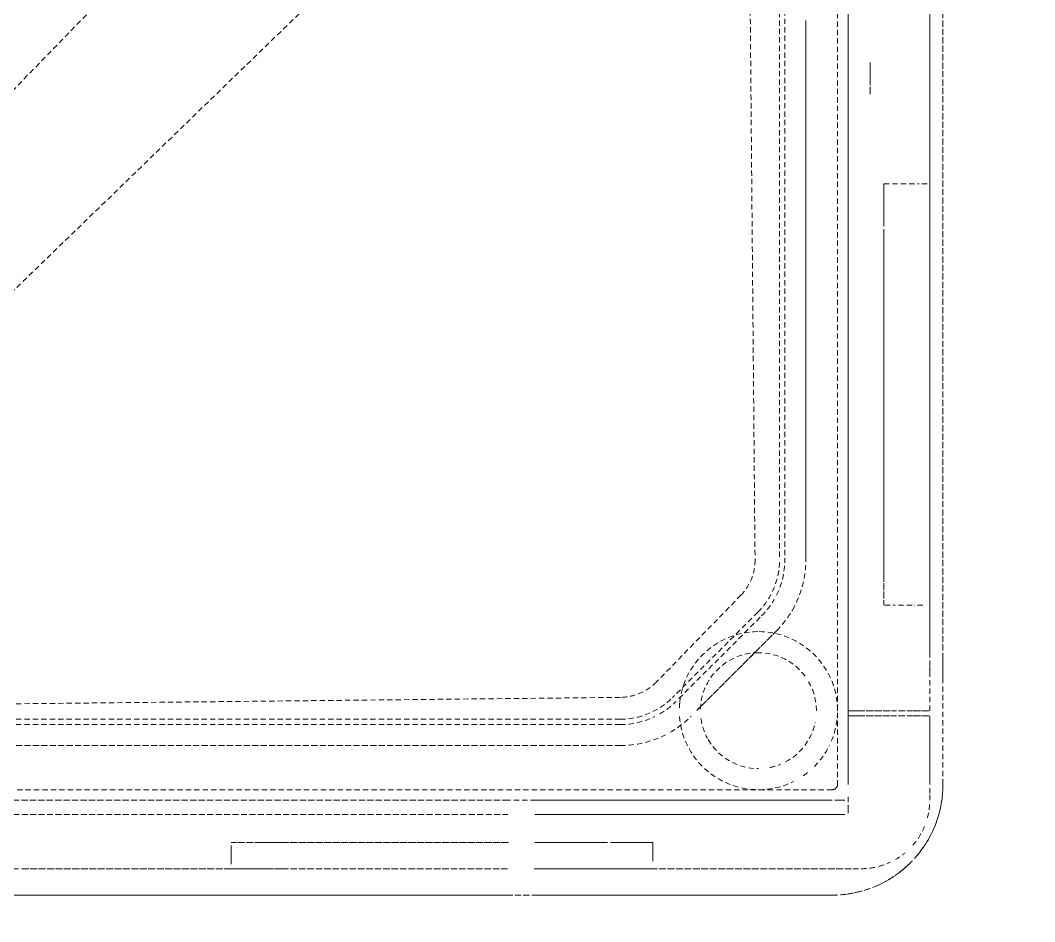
# Model space of a CAD drawing. Header units: millimetres. Extents: x -10915 to 62537, y -37640 to 44223.
# Drawn here: x 7869.6 to 8062, y 8812.2 to 8983.3 of the extents above; entities that cross this region are included whole.
import ezdxf

# ---------------------------------------------------------------- set-up
doc = ezdxf.new("R2010")
doc.units = ezdxf.units.MM
doc.linetypes.add('200_ШТРИХ_ш1п0_6_', pattern=[1.6, 1, -0.6])
doc.layers.add('Перекрытие штриховка', color=7, linetype='Continuous', lineweight=18)
doc.layers.add('Сантехника', color=7, linetype='Continuous', lineweight=18)

# ---------------------------------------------------------------- blocks, each defined once
blk = doc.blocks.new('Reece_Tap_Wolfen_Drinking-Fountain - 10 L_Stainless Steel-V42-План полов 4-го этажа')
at = {"layer": 'Сантехника', "linetype": '200_ШТРИХ_ш1п0_6_'}
for p, q in [((134, 155), (-134, 155)), ((137.88, 137), (139.48, 137)), ((137, 134.51), (137, 136.37)), ((139.73, 136.37), (139.73, 135.2)), ((155, -134), (155, 134)), ((-113.38, 124), (91.41, 124)), ((-94.5, 117.74), (91.41, 119.36)), ((101.31, 119.9), (117.52, 103.69)), ((61.95, -43.63), (-94.5, 117.74)), ((98.09, 116.68), (114.53, 100.69)), ((-115.44, 92.77), (43.88, -61.7)), ((117.48, 93.79), (119.74, -119.74)), ((121.63, 93.79), (121.63, -121.63))]:
    blk.add_line(p, q, dxfattribs=at)
at = {"layer": 'Сантехника', "color": 251, "linetype": '200_ШТРИХ_ш1п0_6_', "true_color": 0x666666}
for p, q in [((-110, 155), (110, 155)), ((110, 155), (-110, 155)), ((114, 155), (110, 155)), ((111.24, 155), (110, 155)), ((134, 155), (110, 155)), ((112.35, 155), (111.24, 155)), ((114, 155), (112.35, 155)), ((112.61, 152.5), (120, 152.5)), ((120, 152.32), (120, 149.31)), ((134, 152.5), (121, 152.5)), ((121, 152.32), (121, 149.3)), ((136.99, 152.5), (134.7, 152.5)), ((120, 149.14), (120, 145.22)), ((121, 149.14), (121, 145.2)), ((120, 145), (120, 140.43)), ((121, 145), (121, 140.41)), ((120, 140.18), (120, 137)), ((121, 140.18), (121, 137)), ((149.99, 77.47), (149.99, 138.97)), ((120, 137), (-120, 137)), ((121, 137), (120, 137)), ((121, 137), (134, 137)), ((136.38, 137), (137.88, 137)), ((139.48, 137), (137.88, 137)), ((137, 136.37), (137, 134.51)), ((139.73, 135.2), (139.73, 136.37)), ((139.73, 135.2), (139.73, 77.6)), ((137, 77.6), (137, 134)), ((155, 110), (155, 134)), ((91.41, 129), (-10.98, 129)), ((-10.98, 129), (91.41, 129)), ((-104.11, 125), (91.41, 125)), ((-104.11, 125), (91.41, 125)), ((119.96, 108.32), (104.85, 123.44)), ((104.85, 123.44), (119.96, 108.32)), ((102.28, 120.35), (118.01, 104.61)), ((102.28, 120.35), (118.01, 104.61)), ((155, 114), (155, 110)), ((155, 114), (155, 113.24)), ((155, 113.24), (155, 112.35)), ((155, 112.35), (155, 111.24)), ((155, 111.24), (155, 110)), ((155, 110), (155, -110)), ((155, -110), (155, 110)), ((122.63, 93.79), (122.63, -122.55)), ((122.63, 93.79), (122.63, -122.55)), ((126.63, -126.25), (126.63, 93.79)), ((126.63, 93.79), (126.63, -126.25)), ((137, 72), (137, 78)), ((137, 72), (137, 78)), ((137, -72.4), (137, 72.4)), ((139.73, 72.47), (139.73, -72.4)), ((149.99, -72.53), (149.99, 72.4))]:
    blk.add_line(p, q, dxfattribs=at)
at = {"layer": 'Сантехника', "color": 253, "linetype": '200_ШТРИХ_ш1п0_6_', "true_color": 0xa3a3a3}
for p, q in [((110, 155), (-110, 155)), ((-110, 152.5), (109.92, 152.5)), ((110.46, 152.5), (112.61, 152.5)), ((120, 152.5), (112.61, 152.5)), ((112.61, 152.5), (120, 152.5)), ((120, 152.32), (120, 149.31)), ((120, 149.31), (120, 152.32)), ((121, 152.5), (134, 152.5)), ((121, 149.3), (121, 152.32)), ((134.7, 152.5), (136.99, 152.5)), ((120, 149.14), (120, 145.22)), ((120, 145.22), (120, 149.14)), ((121, 145.2), (121, 149.14)), ((120, 145), (120, 140.43)), ((120, 140.43), (120, 145)), ((121, 140.41), (121, 145)), ((120, 140.18), (120, 137)), ((120, 137), (120, 140.18)), ((121, 137), (121, 140.18)), ((149.99, 138.97), (149.99, 100)), ((-120, 137), (120, 137)), ((120, 137), (-120, 137)), ((120, 137), (121, 137)), ((134, 137), (121, 137)), ((-134, 135), (134, 135)), ((-134, 135), (134, 135)), ((139.73, 77.6), (139.73, 135.2)), ((135, 134), (135, -134)), ((135, 134), (135, -134)), ((137, 134), (137, 77.6)), ((155, 77.6), (155, 110)), ((145, 100), (148.53, 100)), ((149.99, 100), (149.99, 90.37)), ((149.99, 100), (149.99, 77.47)), ((149.99, 77.47), (149.99, 90.37)), ((155, 78), (155, 72)), ((155, 78), (155, 72)), ((137, 72.4), (137, -72.4)), ((139.73, -72.4), (139.73, 72.47)), ((149.99, 72.4), (149.99, 20)), ((149.99, 29.63), (149.99, 72.4)), ((155, -72.4), (155, 72.4)), ((149.99, 29.63), (149.99, 20)), ((149.14, 20), (145.56, 20)), ((149.99, 20), (149.99, -20))]:
    blk.add_line(p, q, dxfattribs=at)
at = {"layer": 'Сантехника', "color": 9, "linetype": '200_ШТРИХ_ш1п0_6_', "true_color": 0xc7c7c7}
for p, q in [((109.92, 152.5), (-23.51, 152.5)), ((-23.51, 152.5), (109.92, 152.5)), ((112.61, 152.5), (110.46, 152.5)), ((110.46, 152.5), (112.61, 152.5)), ((120, 152.5), (112.61, 152.5)), ((112.61, 152.5), (120, 152.5)), ((120, 152.32), (120, 149.31)), ((120, 152.32), (120, 149.31)), ((20, 143.8), (20, 150.49)), ((100, 151.18), (100, 149.55)), ((100, 149.14), (100, 145.53)), ((120, 149.14), (120, 145.22)), ((120, 149.14), (120, 145.22)), ((100, 145), (100, 143.8)), ((120, 145), (120, 140.43)), ((120, 145), (120, 140.43)), ((100, 143.8), (20, 143.8)), ((29.63, 143.8), (20, 143.8)), ((29.63, 143.8), (90.37, 143.8)), ((92.74, 143.8), (90.37, 143.8)), ((95, 143.8), (92.74, 143.8)), ((100, 143.8), (95, 143.8)), ((-2.6, 141.22), (-3, 141.22)), ((-2.9, 141.22), (-3, 141.22)), ((-2.12, 141.22), (-2.9, 141.22)), ((0.78, 141.22), (-2.6, 141.22)), ((0, 141.22), (-2.12, 141.22)), ((2.9, 141.22), (0, 141.22)), ((2.6, 141.22), (0.78, 141.22)), ((3, 141.22), (2.6, 141.22)), ((3, 141.22), (2.9, 141.22)), ((120, 140.18), (120, 137)), ((120, 140.18), (120, 137)), ((-120, 137), (120, 137)), ((120, 137), (-120, 137)), ((134, 137), (121, 137)), ((121, 137), (134, 137)), ((145, 97.02), (145, 100)), ((145, 77.6), (145, 100)), ((145, 100), (148.53, 100)), ((149.99, 100), (149.99, 90.37)), ((149.99, 100), (149.99, 77.47)), ((145, 95), (145, 97.02)), ((145, 92.74), (145, 95)), ((145, 90.37), (145, 92.74)), ((145, 90.37), (145, 77.6)), ((149.99, 77.47), (149.99, 90.37)), ((145, 72.61), (145, 29.63)), ((145, 20), (145, 72.61)), ((149.99, 72.4), (149.99, 20)), ((149.99, 29.63), (149.99, 72.4)), ((145, 21.28), (145, 29.63)), ((149.99, 29.63), (149.99, 20)), ((145, 20), (145, 21.28)), ((149.14, 20), (145.56, 20))]:
    blk.add_line(p, q, dxfattribs=at)
at = {"layer": 'Сантехника', "color": 254, "linetype": '200_ШТРИХ_ш1п0_6_', "true_color": 0xdddddd}
for p, q in [((-2.12, 152.5), (-20, 152.5)), ((-20, 152.5), (-2.12, 152.5)), ((-3, 152.5), (-2.9, 152.5)), ((-3, 152.5), (-2.12, 152.5)), ((-2.9, 152.5), (1.5, 152.5)), ((-2.12, 152.5), (-1.5, 152.5)), ((-1.5, 152.5), (0, 152.5)), ((0, 152.5), (1.5, 152.5)), ((1.5, 152.5), (2.12, 152.5)), ((1.5, 152.5), (2.12, 152.5)), ((20, 152.5), (2.12, 152.5)), ((2.12, 152.5), (20, 152.5)), ((2.12, 152.5), (2.9, 152.5)), ((2.12, 152.5), (2.6, 152.5)), ((2.6, 152.5), (3, 152.5)), ((2.9, 152.5), (3, 152.5)), ((20, 152.5), (25, 152.5)), ((20, 152.5), (100, 152.5)), ((20, 151), (20, 152.32)), ((25, 152.5), (27.26, 152.5)), ((27.5, 152.5), (29.63, 152.5)), ((90.37, 152.5), (29.63, 152.5)), ((90.37, 152.5), (97.02, 152.5)), ((97.02, 152.5), (100, 152.5)), ((109.92, 152.5), (100, 152.5)), ((100, 152.5), (109.92, 152.5)), ((112.61, 152.5), (110.46, 152.5)), ((110.46, 152.5), (112.61, 152.5)), ((120, 152.5), (112.61, 152.5)), ((120, 152.32), (120, 149.31)), ((20, 143.8), (20, 150.49)), ((100, 151.18), (100, 149.55)), ((100, 149.14), (100, 145.53)), ((120, 149.14), (120, 145.22)), ((100, 145), (100, 143.8)), ((120, 145), (120, 140.43)), ((100, 143.8), (20, 143.8)), ((29.63, 143.8), (20, 143.8)), ((29.63, 143.8), (90.37, 143.8)), ((100, 143.8), (90.37, 143.8)), ((120, 140.18), (120, 137)), ((120, 137), (-120, 137)), ((145, 98.72), (145, 100)), ((145, 77.6), (145, 100)), ((145, 100), (148.53, 100)), ((145, 95), (145, 98.72)), ((149.99, 100), (149.99, 90.37)), ((149.99, 100), (149.99, 77.47)), ((145, 90.37), (145, 95)), ((145, 90.37), (145, 77.6)), ((149.99, 77.47), (149.99, 90.37)), ((145, 72.61), (145, 29.63)), ((145, 20), (145, 72.61)), ((149.99, 72.4), (149.99, 20)), ((149.99, 29.63), (149.99, 72.4)), ((145, 27.26), (145, 29.63)), ((149.99, 29.63), (149.99, 27.26)), ((145, 22.98), (145, 27.26)), ((149.99, 27.26), (149.99, 20)), ((145, 20), (145, 22.98)), ((149.14, 20), (145.56, 20))]:
    blk.add_line(p, q, dxfattribs=at)
at = {"layer": 'Сантехника', "color": 254, "linetype": '200_ШТРИХ_ш1п0_6_', "true_color": 0xeaeaea}
for p, q in [((-2.12, 152.5), (-20, 152.5)), ((20, 152.5), (2.12, 152.5)), ((20, 152.5), (27.26, 152.5)), ((20, 152.5), (100, 152.5)), ((20, 151), (20, 152.32)), ((27.5, 152.5), (29.63, 152.5)), ((90.37, 152.5), (29.63, 152.5)), ((90.37, 152.5), (100, 152.5)), ((109.92, 152.5), (100, 152.5)), ((112.61, 152.5), (110.46, 152.5)), ((20, 143.8), (20, 150.49)), ((100, 151.18), (100, 149.55)), ((100, 149.14), (100, 145.53)), ((100, 145), (100, 143.8)), ((100, 143.8), (20, 143.8)), ((21.28, 143.8), (20, 143.8)), ((29.63, 143.8), (21.28, 143.8)), ((29.63, 143.8), (90.37, 143.8)), ((98.72, 143.8), (90.37, 143.8)), ((100, 143.8), (98.72, 143.8)), ((-120, 137), (120, 137)), ((-120, 137), (120, 137)), ((145, 92.74), (145, 100)), ((145, 77.6), (145, 100)), ((145, 100), (148.53, 100)), ((149.99, 100), (149.99, 97.02)), ((149.99, 100), (149.99, 77.47)), ((149.99, 97.02), (149.99, 90.37)), ((145, 90.37), (145, 92.74)), ((145, 90.37), (145, 77.6)), ((149.99, 77.47), (149.99, 90.37)), ((145, 72.61), (145, 29.63)), ((145, 20), (145, 72.61)), ((149.99, 72.4), (149.99, 20)), ((149.99, 29.63), (149.99, 72.4)), ((145, 20), (145, 29.63)), ((149.99, 29.63), (149.99, 20)), ((149.14, 20), (145.56, 20))]:
    blk.add_line(p, q, dxfattribs=at)
at = {"layer": 'Сантехника', "color": 7, "linetype": '200_ШТРИХ_ш1п0_6_', "true_color": 0xfdfdfd}
for p, q in [((100, 152.5), (20, 152.5)), ((20, 152.5), (100, 152.5)), ((100, 152.5), (20, 152.5)), ((20, 152.5), (21.28, 152.5)), ((20, 152.5), (100, 152.5)), ((20, 152.5), (22.98, 152.5)), ((20, 152.5), (100, 152.5)), ((20, 152.5), (27.26, 152.5)), ((20, 152.5), (100, 152.5)), ((20, 152.5), (22.98, 152.5)), ((20, 152.5), (100, 152.5)), ((20, 152.5), (25, 152.5)), ((20, 152.5), (100, 152.5)), ((20, 152.5), (21.28, 152.5)), ((20, 152.5), (100, 152.5)), ((20, 152.5), (21.28, 152.5)), ((20, 152.5), (100, 152.5)), ((20, 152.5), (27.26, 152.5)), ((20, 152.5), (100, 152.5)), ((20, 152.5), (21.28, 152.5)), ((20, 152.5), (100, 152.5)), ((20, 152.5), (27.26, 152.5)), ((20, 152.5), (100, 152.5)), ((20, 152.5), (27.26, 152.5)), ((20, 152.5), (100, 152.5)), ((20, 152.5), (27.26, 152.5)), ((20, 152.5), (100, 152.5)), ((20, 152.5), (27.26, 152.5)), ((20, 152.5), (100, 152.5)), ((20, 152.5), (27.26, 152.5)), ((20, 152.5), (100, 152.5)), ((20, 152.5), (27.26, 152.5)), ((20, 152.5), (100, 152.5)), ((20, 152.5), (22.98, 152.5)), ((20, 152.5), (100, 152.5)), ((20, 152.5), (27.26, 152.5)), ((20, 152.5), (100, 152.5)), ((20, 152.5), (27.26, 152.5)), ((20, 152.5), (100, 152.5)), ((20, 151), (20, 152.32)), ((20, 151), (20, 152.32)), ((20, 151), (20, 152.32)), ((20, 151), (20, 152.32)), ((20, 151), (20, 152.32)), ((20, 151), (20, 152.32)), ((20, 151), (20, 152.32)), ((20, 151), (20, 152.32)), ((20, 151), (20, 152.32)), ((20, 151), (20, 152.32)), ((20, 151), (20, 152.32)), ((20, 151), (20, 152.32)), ((20, 151), (20, 152.32)), ((20, 151), (20, 152.32)), ((20, 151), (20, 152.32)), ((20, 151), (20, 152.32)), ((20, 151), (20, 152.32)), ((20, 151), (20, 152.32)), ((21.28, 152.5), (27.26, 152.5)), ((21.28, 152.5), (25, 152.5)), ((21.28, 152.5), (27.26, 152.5)), ((21.28, 152.5), (27.26, 152.5)), ((22.98, 152.5), (25, 152.5)), ((22.98, 152.5), (27.26, 152.5)), ((22.98, 152.5), (25, 152.5)), ((25, 152.5), (27.26, 152.5)), ((25, 152.5), (27.26, 152.5)), ((25, 152.5), (27.26, 152.5)), ((25, 152.5), (27.26, 152.5)), ((27.5, 152.5), (29.63, 152.5)), ((27.5, 152.5), (29.63, 152.5)), ((27.5, 152.5), (29.63, 152.5)), ((27.5, 152.5), (29.63, 152.5)), ((27.5, 152.5), (29.63, 152.5)), ((27.5, 152.5), (29.63, 152.5)), ((27.5, 152.5), (29.63, 152.5)), ((27.5, 152.5), (29.63, 152.5)), ((27.5, 152.5), (29.63, 152.5)), ((27.5, 152.5), (29.63, 152.5)), ((27.5, 152.5), (29.63, 152.5)), ((27.5, 152.5), (29.63, 152.5)), ((27.5, 152.5), (29.63, 152.5)), ((27.5, 152.5), (29.63, 152.5)), ((27.5, 152.5), (29.63, 152.5)), ((27.5, 152.5), (29.63, 152.5)), ((27.5, 152.5), (29.63, 152.5)), ((27.5, 152.5), (29.63, 152.5)), ((90.37, 152.5), (29.63, 152.5)), ((90.37, 152.5), (29.63, 152.5)), ((90.37, 152.5), (29.63, 152.5)), ((90.37, 152.5), (29.63, 152.5)), ((90.37, 152.5), (29.63, 152.5)), ((90.37, 152.5), (29.63, 152.5)), ((90.37, 152.5), (29.63, 152.5)), ((90.37, 152.5), (29.63, 152.5)), ((90.37, 152.5), (29.63, 152.5)), ((90.37, 152.5), (29.63, 152.5)), ((90.37, 152.5), (29.63, 152.5)), ((90.37, 152.5), (29.63, 152.5)), ((90.37, 152.5), (29.63, 152.5)), ((90.37, 152.5), (29.63, 152.5)), ((90.37, 152.5), (29.63, 152.5)), ((90.37, 152.5), (29.63, 152.5)), ((90.37, 152.5), (29.63, 152.5)), ((90.37, 152.5), (29.63, 152.5)), ((90.37, 152.5), (100, 152.5)), ((90.37, 152.5), (95, 152.5)), ((90.37, 152.5), (100, 152.5)), ((90.37, 152.5), (97.02, 152.5)), ((90.37, 152.5), (92.74, 152.5)), ((90.37, 152.5), (100, 152.5)), ((90.37, 152.5), (95, 152.5)), ((90.37, 152.5), (100, 152.5)), ((90.37, 152.5), (100, 152.5)), ((90.37, 152.5), (100, 152.5)), ((90.37, 152.5), (100, 152.5)), ((90.37, 152.5), (100, 152.5)), ((90.37, 152.5), (92.74, 152.5)), ((90.37, 152.5), (100, 152.5)), ((90.37, 152.5), (100, 152.5)), ((90.37, 152.5), (100, 152.5)), ((90.37, 152.5), (92.74, 152.5)), ((90.37, 152.5), (92.74, 152.5)), ((92.74, 152.5), (95, 152.5)), ((92.74, 152.5), (100, 152.5)), ((92.74, 152.5), (97.02, 152.5)), ((92.74, 152.5), (95, 152.5)), ((95, 152.5), (98.72, 152.5)), ((95, 152.5), (100, 152.5)), ((95, 152.5), (100, 152.5)), ((95, 152.5), (97.02, 152.5)), ((97.02, 152.5), (100, 152.5)), ((97.02, 152.5), (98.72, 152.5)), ((97.02, 152.5), (98.72, 152.5)), ((98.72, 152.5), (100, 152.5)), ((98.72, 152.5), (100, 152.5)), ((98.72, 152.5), (100, 152.5)), ((20, 143.8), (20, 150.49)), ((20, 143.8), (20, 150.49)), ((20, 143.8), (20, 150.49)), ((20, 143.8), (20, 150.49)), ((20, 143.8), (20, 150.49)), ((20, 143.8), (20, 150.49)), ((20, 143.8), (20, 150.49)), ((20, 143.8), (20, 150.49)), ((20, 143.8), (20, 150.49)), ((20, 143.8), (20, 150.49)), ((20, 143.8), (20, 150.49)), ((20, 143.8), (20, 150.49)), ((20, 143.8), (20, 150.49)), ((20, 143.8), (20, 150.49)), ((20, 143.8), (20, 150.49)), ((20, 143.8), (20, 150.49)), ((20, 143.8), (20, 150.49)), ((100, 151.18), (100, 149.55)), ((100, 151.18), (100, 149.55)), ((100, 151.18), (100, 149.55)), ((100, 151.18), (100, 149.55)), ((100, 151.18), (100, 149.55)), ((100, 151.18), (100, 149.55)), ((100, 151.18), (100, 149.55)), ((100, 151.18), (100, 149.55)), ((100, 151.18), (100, 149.55)), ((100, 151.18), (100, 149.55)), ((100, 151.18), (100, 149.55)), ((100, 151.18), (100, 149.55)), ((100, 151.18), (100, 149.55)), ((100, 151.18), (100, 149.55)), ((100, 151.18), (100, 149.55)), ((100, 151.18), (100, 149.55)), ((100, 151.18), (100, 149.55)), ((100, 149.14), (100, 145.53)), ((100, 149.14), (100, 145.53)), ((100, 149.14), (100, 145.53)), ((100, 149.14), (100, 145.53)), ((100, 149.14), (100, 145.53)), ((100, 149.14), (100, 145.53)), ((100, 149.14), (100, 145.53)), ((100, 149.14), (100, 145.53)), ((100, 149.14), (100, 145.53)), ((100, 149.14), (100, 145.53)), ((100, 149.14), (100, 145.53)), ((100, 149.14), (100, 145.53)), ((100, 149.14), (100, 145.53)), ((100, 149.14), (100, 145.53)), ((100, 149.14), (100, 145.53)), ((100, 149.14), (100, 145.53)), ((100, 149.14), (100, 145.53)), ((100, 145), (100, 143.8)), ((100, 145), (100, 143.8)), ((100, 145), (100, 143.8)), ((100, 145), (100, 143.8)), ((100, 145), (100, 143.8)), ((100, 145), (100, 143.8)), ((100, 145), (100, 143.8)), ((100, 145), (100, 143.8)), ((100, 145), (100, 143.8)), ((100, 145), (100, 143.8)), ((100, 145), (100, 143.8)), ((100, 145), (100, 143.8)), ((100, 145), (100, 143.8)), ((100, 145), (100, 143.8)), ((100, 145), (100, 143.8)), ((100, 145), (100, 143.8)), ((100, 145), (100, 143.8)), ((100, 143.8), (20, 143.8)), ((21.28, 143.8), (20, 143.8)), ((100, 143.8), (20, 143.8)), ((29.63, 143.8), (20, 143.8)), ((100, 143.8), (20, 143.8)), ((29.63, 143.8), (20, 143.8)), ((100, 143.8), (20, 143.8)), ((21.28, 143.8), (20, 143.8)), ((100, 143.8), (20, 143.8)), ((22.98, 143.8), (20, 143.8)), ((100, 143.8), (20, 143.8)), ((21.28, 143.8), (20, 143.8)), ((100, 143.8), (20, 143.8)), ((21.28, 143.8), (20, 143.8)), ((100, 143.8), (20, 143.8)), ((29.63, 143.8), (20, 143.8)), ((100, 143.8), (20, 143.8)), ((21.28, 143.8), (20, 143.8)), ((100, 143.8), (20, 143.8)), ((29.63, 143.8), (20, 143.8)), ((100, 143.8), (20, 143.8)), ((27.26, 143.8), (20, 143.8)), ((100, 143.8), (20, 143.8)), ((29.63, 143.8), (20, 143.8)), ((100, 143.8), (20, 143.8)), ((21.28, 143.8), (20, 143.8)), ((100, 143.8), (20, 143.8)), ((29.63, 143.8), (20, 143.8)), ((100, 143.8), (20, 143.8)), ((25, 143.8), (20, 143.8)), ((100, 143.8), (20, 143.8)), ((29.63, 143.8), (20, 143.8)), ((100, 143.8), (20, 143.8)), ((21.28, 143.8), (20, 143.8)), ((22.98, 143.8), (21.28, 143.8)), ((25, 143.8), (21.28, 143.8)), ((27.26, 143.8), (21.28, 143.8)), ((25, 143.8), (21.28, 143.8)), ((27.26, 143.8), (21.28, 143.8)), ((22.98, 143.8), (21.28, 143.8)), ((22.98, 143.8), (21.28, 143.8)), ((25, 143.8), (22.98, 143.8)), ((27.26, 143.8), (22.98, 143.8)), ((25, 143.8), (22.98, 143.8)), ((27.26, 143.8), (22.98, 143.8)), ((27.26, 143.8), (25, 143.8)), ((27.26, 143.8), (25, 143.8)), ((29.63, 143.8), (25, 143.8)), ((27.26, 143.8), (25, 143.8)), ((29.63, 143.8), (25, 143.8)), ((29.63, 143.8), (27.26, 143.8)), ((29.63, 143.8), (27.26, 143.8)), ((29.63, 143.8), (27.26, 143.8)), ((29.63, 143.8), (27.26, 143.8)), ((29.63, 143.8), (27.26, 143.8)), ((29.63, 143.8), (27.26, 143.8)), ((29.63, 143.8), (27.26, 143.8)), ((29.63, 143.8), (27.26, 143.8)), ((29.63, 143.8), (90.37, 143.8)), ((29.63, 143.8), (90.37, 143.8)), ((29.63, 143.8), (90.37, 143.8)), ((29.63, 143.8), (90.37, 143.8)), ((29.63, 143.8), (90.37, 143.8)), ((29.63, 143.8), (90.37, 143.8)), ((29.63, 143.8), (90.37, 143.8)), ((29.63, 143.8), (90.37, 143.8)), ((29.63, 143.8), (90.37, 143.8)), ((29.63, 143.8), (90.37, 143.8)), ((29.63, 143.8), (90.37, 143.8)), ((29.63, 143.8), (90.37, 143.8)), ((29.63, 143.8), (90.37, 143.8)), ((29.63, 143.8), (90.37, 143.8)), ((29.63, 143.8), (90.37, 143.8)), ((29.63, 143.8), (90.37, 143.8)), ((29.63, 143.8), (90.37, 143.8)), ((98.72, 143.8), (90.37, 143.8)), ((100, 143.8), (90.37, 143.8)), ((97.02, 143.8), (90.37, 143.8)), ((92.74, 143.8), (90.37, 143.8)), ((100, 143.8), (90.37, 143.8)), ((100, 143.8), (90.37, 143.8)), ((97.02, 143.8), (90.37, 143.8)), ((100, 143.8), (90.37, 143.8)), ((100, 143.8), (90.37, 143.8)), ((100, 143.8), (90.37, 143.8)), ((100, 143.8), (90.37, 143.8)), ((100, 143.8), (90.37, 143.8)), ((92.74, 143.8), (90.37, 143.8)), ((100, 143.8), (90.37, 143.8)), ((97.02, 143.8), (90.37, 143.8)), ((95, 143.8), (90.37, 143.8)), ((92.74, 143.8), (90.37, 143.8)), ((97.02, 143.8), (92.74, 143.8)), ((97.02, 143.8), (92.74, 143.8)), ((95, 143.8), (92.74, 143.8)), ((97.02, 143.8), (95, 143.8)), ((97.02, 143.8), (95, 143.8)), ((100, 143.8), (97.02, 143.8)), ((100, 143.8), (97.02, 143.8)), ((100, 143.8), (97.02, 143.8)), ((98.72, 143.8), (97.02, 143.8)), ((98.72, 143.8), (97.02, 143.8)), ((100, 143.8), (97.02, 143.8)), ((100, 143.8), (97.02, 143.8)), ((100, 143.8), (98.72, 143.8)), ((100, 143.8), (98.72, 143.8)), ((100, 143.8), (98.72, 143.8)), ((145, 90.37), (145, 100)), ((145, 77.6), (145, 100)), ((145, 90.37), (145, 100)), ((145, 77.6), (145, 100)), ((145, 97.02), (145, 100)), ((145, 77.6), (145, 100)), ((145, 90.37), (145, 100)), ((145, 77.6), (145, 100)), ((145, 97.02), (145, 100)), ((145, 77.6), (145, 100)), ((145, 90.37), (145, 100)), ((145, 77.6), (145, 100)), ((145, 90.37), (145, 100)), ((145, 77.6), (145, 100)), ((145, 95), (145, 100)), ((145, 77.6), (145, 100)), ((145, 97.02), (145, 100)), ((145, 77.6), (145, 100)), ((148.53, 100), (145, 100)), ((145, 100), (148.53, 100)), ((145, 100), (148.53, 100)), ((145, 100), (148.53, 100)), ((145, 100), (148.53, 100)), ((145, 100), (148.53, 100)), ((145, 100), (148.53, 100)), ((145, 100), (148.53, 100)), ((149.99, 100), (149.99, 77.47)), ((149.99, 100), (149.99, 77.47)), ((149.99, 100), (149.99, 90.37)), ((149.99, 100), (149.99, 90.37)), ((149.99, 100), (149.99, 77.47)), ((149.99, 100), (149.99, 92.74)), ((149.99, 100), (149.99, 77.47)), ((149.99, 100), (149.99, 98.72)), ((149.99, 100), (149.99, 77.47)), ((149.99, 100), (149.99, 90.37)), ((149.99, 100), (149.99, 77.47)), ((149.99, 100), (149.99, 90.37)), ((149.99, 100), (149.99, 77.47)), ((149.99, 100), (149.99, 90.37)), ((149.99, 100), (149.99, 77.47)), ((149.99, 100), (149.99, 97.02)), ((149.99, 100), (149.99, 77.47)), ((149.99, 98.72), (149.99, 95)), ((145, 90.37), (145, 97.02)), ((145, 95), (145, 97.02)), ((145, 90.37), (145, 97.02)), ((149.99, 97.02), (149.99, 95)), ((145, 92.74), (145, 95)), ((145, 92.74), (145, 95)), ((149.99, 95), (149.99, 90.37)), ((149.99, 95), (149.99, 92.74)), ((145, 90.37), (145, 92.74)), ((145, 90.37), (145, 92.74)), ((149.99, 92.74), (149.99, 90.37)), ((149.99, 92.74), (149.99, 90.37)), ((145, 90.37), (145, 77.6)), ((145, 90.37), (145, 77.6)), ((145, 90.37), (145, 77.6)), ((145, 90.37), (145, 77.6)), ((145, 90.37), (145, 77.6)), ((145, 90.37), (145, 77.6)), ((145, 90.37), (145, 77.6)), ((145, 90.37), (145, 77.6)), ((145, 90.37), (145, 77.6)), ((149.99, 77.47), (149.99, 90.37)), ((149.99, 77.47), (149.99, 90.37)), ((149.99, 77.47), (149.99, 90.37)), ((149.99, 77.47), (149.99, 90.37)), ((149.99, 77.47), (149.99, 90.37)), ((149.99, 77.47), (149.99, 90.37)), ((149.99, 77.47), (149.99, 90.37)), ((149.99, 77.47), (149.99, 90.37)), ((145, 72.61), (145, 29.63)), ((145, 20), (145, 72.61)), ((145, 72.61), (145, 29.63)), ((145, 20), (145, 72.61)), ((145, 72.61), (145, 29.63)), ((145, 20), (145, 72.61)), ((145, 72.61), (145, 29.63)), ((145, 20), (145, 72.61)), ((145, 72.61), (145, 29.63)), ((145, 20), (145, 72.61)), ((145, 72.61), (145, 29.63)), ((145, 20), (145, 72.61)), ((145, 72.61), (145, 29.63)), ((145, 20), (145, 72.61)), ((145, 72.61), (145, 29.63)), ((145, 20), (145, 72.61)), ((145, 72.61), (145, 29.63)), ((145, 20), (145, 72.61)), ((149.99, 72.4), (149.99, 20)), ((149.99, 72.4), (149.99, 20)), ((149.99, 29.63), (149.99, 72.4)), ((149.99, 72.4), (149.99, 20)), ((149.99, 29.63), (149.99, 72.4)), ((149.99, 72.4), (149.99, 20)), ((149.99, 29.63), (149.99, 72.4)), ((149.99, 72.4), (149.99, 20)), ((149.99, 29.63), (149.99, 72.4)), ((149.99, 72.4), (149.99, 20)), ((149.99, 29.63), (149.99, 72.4)), ((149.99, 72.4), (149.99, 20)), ((149.99, 29.63), (149.99, 72.4)), ((149.99, 72.4), (149.99, 20)), ((149.99, 29.63), (149.99, 72.4)), ((149.99, 72.4), (149.99, 20)), ((149.99, 29.63), (149.99, 72.4)), ((145, 21.28), (145, 29.63)), ((145, 20), (145, 29.63)), ((145, 20), (145, 29.63)), ((145, 20), (145, 29.63)), ((145, 20), (145, 29.63)), ((145, 20), (145, 29.63)), ((145, 25), (145, 29.63)), ((145, 27.26), (145, 29.63)), ((145, 20), (145, 29.63)), ((149.99, 29.63), (149.99, 20)), ((149.99, 29.63), (149.99, 20)), ((149.99, 29.63), (149.99, 27.26)), ((149.99, 29.63), (149.99, 22.98)), ((149.99, 29.63), (149.99, 20)), ((149.99, 29.63), (149.99, 22.98)), ((149.99, 29.63), (149.99, 20)), ((149.99, 29.63), (149.99, 22.98)), ((145, 22.98), (145, 27.26)), ((149.99, 27.26), (149.99, 25)), ((145, 22.98), (145, 25)), ((149.99, 25), (149.99, 22.98)), ((145, 20), (145, 22.98)), ((145, 20), (145, 22.98)), ((145, 20), (145, 21.28)), ((149.99, 22.98), (149.99, 21.28)), ((149.99, 22.98), (149.99, 20)), ((149.99, 22.98), (149.99, 20)), ((149.99, 22.98), (149.99, 20)), ((149.99, 21.28), (149.99, 20)), ((145.56, 20), (149.14, 20)), ((149.14, 20), (145.56, 20)), ((149.14, 20), (145.56, 20)), ((149.14, 20), (145.56, 20)), ((149.14, 20), (145.56, 20)), ((149.14, 20), (145.56, 20)), ((149.14, 20), (145.56, 20)), ((149.14, 20), (145.56, 20))]:
    blk.add_line(p, q, dxfattribs=at)
at = {"layer": 'Сантехника', "color": 7, "linetype": '200_ШТРИХ_ш1п0_6_', "true_color": 0xfcfcfc}
for p, q in [((20, 152.5), (22.98, 152.5)), ((20, 152.5), (100, 152.5)), ((20, 151), (20, 152.32)), ((22.98, 152.5), (25, 152.5)), ((25, 152.5), (27.26, 152.5)), ((27.5, 152.5), (29.63, 152.5)), ((90.37, 152.5), (29.63, 152.5)), ((90.37, 152.5), (100, 152.5)), ((20, 143.8), (20, 150.49)), ((100, 151.18), (100, 149.55)), ((100, 149.14), (100, 145.53)), ((100, 145), (100, 143.8)), ((100, 143.8), (20, 143.8)), ((21.28, 143.8), (20, 143.8)), ((22.98, 143.8), (21.28, 143.8)), ((25, 143.8), (22.98, 143.8)), ((27.26, 143.8), (25, 143.8)), ((29.63, 143.8), (27.26, 143.8)), ((29.63, 143.8), (90.37, 143.8)), ((100, 143.8), (90.37, 143.8)), ((145, 90.37), (145, 100)), ((145, 77.6), (145, 100)), ((145, 100), (148.53, 100)), ((149.99, 100), (149.99, 95)), ((149.99, 100), (149.99, 77.47)), ((149.99, 95), (149.99, 90.37)), ((145, 90.37), (145, 77.6)), ((149.99, 77.47), (149.99, 90.37)), ((145, 72.61), (145, 29.63)), ((145, 20), (145, 72.61)), ((149.99, 72.4), (149.99, 20)), ((149.99, 29.63), (149.99, 72.4)), ((145, 20), (145, 29.63)), ((149.99, 29.63), (149.99, 20)), ((149.14, 20), (145.56, 20))]:
    blk.add_line(p, q, dxfattribs=at)
at = {"layer": 'Сантехника', "color": 7, "linetype": '200_ШТРИХ_ш1п0_6_', "true_color": 0xfafafa}
for p, q in [((20, 152.5), (25, 152.5)), ((20, 152.5), (100, 152.5)), ((20, 151), (20, 152.32)), ((25, 152.5), (27.26, 152.5)), ((27.5, 152.5), (29.63, 152.5)), ((90.37, 152.5), (29.63, 152.5)), ((90.37, 152.5), (98.72, 152.5)), ((98.72, 152.5), (100, 152.5)), ((20, 143.8), (20, 150.49)), ((100, 151.18), (100, 149.55)), ((100, 149.14), (100, 145.53)), ((100, 145), (100, 143.8)), ((100, 143.8), (20, 143.8)), ((29.63, 143.8), (20, 143.8)), ((29.63, 143.8), (90.37, 143.8)), ((97.02, 143.8), (90.37, 143.8)), ((100, 143.8), (97.02, 143.8)), ((145, 98.72), (145, 100)), ((145, 77.6), (145, 100)), ((145, 100), (148.53, 100)), ((145, 97.02), (145, 98.72)), ((149.99, 100), (149.99, 90.37)), ((149.99, 100), (149.99, 77.47)), ((145, 95), (145, 97.02)), ((145, 92.74), (145, 95)), ((145, 90.37), (145, 92.74)), ((145, 90.37), (145, 77.6)), ((149.99, 77.47), (149.99, 90.37)), ((145, 72.61), (145, 29.63)), ((145, 20), (145, 72.61)), ((149.99, 72.4), (149.99, 20)), ((149.99, 29.63), (149.99, 72.4)), ((145, 25), (145, 29.63)), ((149.99, 29.63), (149.99, 22.98)), ((145, 22.98), (145, 25)), ((145, 20), (145, 22.98)), ((149.99, 22.98), (149.99, 20)), ((149.14, 20), (145.56, 20))]:
    blk.add_line(p, q, dxfattribs=at)
at = {"layer": 'Сантехника', "color": 7, "linetype": '200_ШТРИХ_ш1п0_6_', "true_color": 0xf7f7f7}
for p, q in [((20, 152.5), (27.26, 152.5)), ((20, 152.5), (100, 152.5)), ((20, 151), (20, 152.32)), ((27.5, 152.5), (29.63, 152.5)), ((90.37, 152.5), (29.63, 152.5)), ((90.37, 152.5), (97.02, 152.5)), ((97.02, 152.5), (100, 152.5)), ((20, 143.8), (20, 150.49)), ((100, 151.18), (100, 149.55)), ((100, 149.14), (100, 145.53)), ((100, 145), (100, 143.8)), ((100, 143.8), (20, 143.8)), ((22.98, 143.8), (20, 143.8)), ((25, 143.8), (22.98, 143.8)), ((27.26, 143.8), (25, 143.8)), ((29.63, 143.8), (27.26, 143.8)), ((29.63, 143.8), (90.37, 143.8)), ((92.74, 143.8), (90.37, 143.8)), ((95, 143.8), (92.74, 143.8)), ((98.72, 143.8), (95, 143.8)), ((100, 143.8), (98.72, 143.8)), ((145, 98.72), (145, 100)), ((145, 77.6), (145, 100)), ((145, 100), (148.53, 100)), ((145, 92.74), (145, 98.72)), ((149.99, 100), (149.99, 97.02)), ((149.99, 100), (149.99, 77.47)), ((149.99, 97.02), (149.99, 95)), ((149.99, 95), (149.99, 92.74)), ((145, 90.37), (145, 92.74)), ((149.99, 92.74), (149.99, 90.37)), ((145, 90.37), (145, 77.6)), ((149.99, 77.47), (149.99, 90.37)), ((145, 72.61), (145, 29.63)), ((145, 20), (145, 72.61)), ((149.99, 72.4), (149.99, 20)), ((149.99, 29.63), (149.99, 72.4)), ((145, 27.26), (145, 29.63)), ((149.99, 29.63), (149.99, 27.26)), ((145, 22.98), (145, 27.26)), ((149.99, 27.26), (149.99, 25)), ((149.99, 25), (149.99, 22.98)), ((145, 21.28), (145, 22.98)), ((145, 20), (145, 21.28)), ((149.99, 22.98), (149.99, 21.28)), ((149.99, 21.28), (149.99, 20)), ((149.14, 20), (145.56, 20))]:
    blk.add_line(p, q, dxfattribs=at)
at = {"layer": 'Сантехника', "color": 7, "linetype": '200_ШТРИХ_ш1п0_6_', "true_color": 0xf2f2f2}
for p, q in [((20, 152.5), (27.26, 152.5)), ((20, 152.5), (100, 152.5)), ((20, 151), (20, 152.32)), ((27.5, 152.5), (29.63, 152.5)), ((90.37, 152.5), (29.63, 152.5)), ((90.37, 152.5), (100, 152.5)), ((20, 143.8), (20, 150.49)), ((100, 151.18), (100, 149.55)), ((100, 149.14), (100, 145.53)), ((100, 145), (100, 143.8)), ((100, 143.8), (20, 143.8)), ((25, 143.8), (20, 143.8)), ((27.26, 143.8), (25, 143.8)), ((29.63, 143.8), (27.26, 143.8)), ((29.63, 143.8), (90.37, 143.8)), ((97.02, 143.8), (90.37, 143.8)), ((98.72, 143.8), (97.02, 143.8)), ((100, 143.8), (98.72, 143.8)), ((145, 95), (145, 100)), ((145, 77.6), (145, 100)), ((145, 100), (148.53, 100)), ((149.99, 100), (149.99, 95)), ((149.99, 100), (149.99, 77.47)), ((145, 92.74), (145, 95)), ((149.99, 95), (149.99, 90.37)), ((145, 90.37), (145, 92.74)), ((145, 90.37), (145, 77.6)), ((149.99, 77.47), (149.99, 90.37)), ((145, 72.61), (145, 29.63)), ((145, 20), (145, 72.61)), ((149.99, 72.4), (149.99, 20)), ((149.99, 29.63), (149.99, 72.4)), ((145, 27.26), (145, 29.63)), ((149.99, 29.63), (149.99, 25)), ((145, 25), (145, 27.26)), ((145, 20), (145, 25)), ((149.99, 25), (149.99, 21.28)), ((149.99, 21.28), (149.99, 20)), ((149.14, 20), (145.56, 20))]:
    blk.add_line(p, q, dxfattribs=at)
at = {"layer": 'Сантехника', "linetype": '200_ШТРИХ_ш1п0_6_', "flags": 128}
blk.add_lwpolyline([(155, 134), (154.98, 134.84), (154.93, 135.68), (154.85, 136.51), (154.73, 137.35), (154.58, 138.17), (154.4, 138.99), (154.18, 139.8), (153.93, 140.61), (153.65, 141.4), (153.34, 142.18), (153, 142.94), (152.63, 143.7), (152.22, 144.43), (151.79, 145.15), (151.33, 145.86), (150.84, 146.54), (150.33, 147.2), (149.79, 147.85), (149.22, 148.47), (148.63, 149.06), (148.02, 149.64), (147.38, 150.19), (146.72, 150.71), (146.04, 151.2), (145.35, 151.67), (144.63, 152.11), (143.9, 152.52), (143.15, 152.9), (142.39, 153.25), (141.61, 153.57), (140.82, 153.86), (140.02, 154.12), (139.21, 154.34), (138.39, 154.54), (137.57, 154.69), (136.74, 154.82), (135.9, 154.91), (135.07, 154.97), (134.23, 155), (134, 155)], dxfattribs=at)
at = {"layer": 'Сантехника', "linetype": '200_ШТРИХ_ш1п0_6_'}
for centre, radius, start, end in [((134, 134), 21, 50.284, 90), ((134, 134), 21, 23.6771, 45.815), ((134, 134), 21, 12.5039, 21.3737), ((134, 134), 21, 360, 7.6172), ((91.41, 110), 14, 45, 90), ((107.63, 93.79), 14, 0, 45)]:
    blk.add_arc(centre, radius, start, end, dxfattribs=at)
at = {"layer": 'Сантехника', "color": 253, "linetype": '200_ШТРИХ_ш1п0_6_', "true_color": 0xa3a3a3}
for centre, radius, start, end in [((136.99, 139.5), 13, 75, 87.1075), ((136.99, 139.5), 13, 49.0259, 68.7435), ((136.99, 139.5), 13, 30, 39.6316), ((136.99, 139.5), 13, 15, 25.1206), ((136.99, 139.5), 13, 0, 12.3508), ((120, 120), 15, 90, 180), ((120, 120), 15, 67.1874, 85.7574), ((134, 134), 1, 75, 90), ((120, 120), 15, 45, 63.9272), ((134, 134), 1, 0, 15), ((120, 120), 11, 90, 120), ((120, 120), 11, 27.9227, 78.2683), ((120, 120), 15, 34.563, 40.119), ((120, 120), 11, 126.5536, 180), ((120, 120), 15, 0, 26.4531), ((120, 120), 11, 11.4338, 22.2212), ((120, 120), 15, 180.3601, 263.7844), ((120, 120), 11, 180, 270), ((120, 120), 15, 274.2426, 0), ((120, 120), 11, 300, 0), ((120, 120), 11, 277.8402, 298.6531), ((120, 120), 15, 264.1156, 270)]:
    blk.add_arc(centre, radius, start, end, dxfattribs=at)
at = {"layer": 'Сантехника', "color": 251, "linetype": '200_ШТРИХ_ш1п0_6_', "true_color": 0x666666}
for centre, radius, start, end in [((136.99, 139.5), 13, 75, 87.1075), ((136.99, 139.5), 13, 49.0259, 68.7435), ((136.99, 139.5), 13, 30, 39.6316), ((136.99, 139.5), 13, 15, 25.1206), ((136.99, 139.5), 13, 0, 12.3508), ((134, 134), 21, 7.6172, 12.5039), ((134, 134), 1, 0, 90), ((134, 134), 1, 15, 75), ((91.41, 110), 19, 60, 90), ((91.41, 110), 19, 60, 90), ((91.41, 110), 19, 45, 59.9972), ((91.41, 110), 19, 45, 59.9972), ((91.41, 110), 15, 63.5844, 90), ((91.41, 110), 15, 63.5844, 90), ((91.41, 110), 15, 45, 60), ((91.41, 110), 15, 45, 60), ((107.63, 93.79), 19, 30, 45), ((107.63, 93.79), 19, 30, 45), ((107.63, 93.79), 15, 30, 45), ((107.63, 93.79), 15, 30, 45), ((107.63, 93.79), 19, 0, 26.9089), ((107.63, 93.79), 19, 0, 26.9089), ((107.63, 93.79), 15, 0, 25.8386), ((107.63, 93.79), 15, 0, 25.8386)]:
    blk.add_arc(centre, radius, start, end, dxfattribs=at)
at = {"layer": 'Сантехника', "linetype": '200_ШТРИХ_ш1п0_6_'}
for points in [[(91.41, 119.36), (92.25, 119.36), (93.87, 119.17), (96.19, 118.24), (97.49, 117.26), (98.09, 116.68)], [(114.53, 100.69), (115.15, 100.07), (116.2, 98.74), (117.23, 96.34), (117.47, 94.66), (117.48, 93.79)]]:
    blk.add_open_spline(points, degree=3, dxfattribs=at)

msp = doc.modelspace()

# ---------------------------------------------------------------- hatches: boundary and pattern name
at = {"layer": 'Перекрытие штриховка', "lineweight": 9, "true_color": 0x787878}
h = msp.add_hatch(dxfattribs=at)
h.set_pattern_fill('FP_65', color=8, style=0, pattern_type=2)
h.set_pattern_definition([(0, (4602.2, 37211.3), (0, 500), []), (90, (4602.2, 37211.3), (-500, 3e-14), [])])
h.paths.add_polyline_path([(149.565, 8595), (149.565, 8595.058), (137.378, 8595)])
h.paths.add_polyline_path([(6974.245, 8604.011), (6976.272, 8602.011), (6976.012, 8604.011)])
h.paths.add_polyline_path([(6146.031, 8595), (6146.031, 8604.011), (6974.245, 8604.011), (6973.882, 8622.011), (6146.031, 8622.011), (6146.031, 8632.011), (6960.881, 8632.011), (6956.754, 8950), (7565, 8950), (7565, 8806.238), (8340, 8806.238), (8340, 8790.238), (13119.116, 8790.238), (13119.116, 8758.238), (13204.508, 8758.238), (13201.91, 8762.738), (13474.708, 8920.238), (13479.208, 8912.444), (13488.431, 8916.47), (13513.868, 8872.411), (13522.528, 8877.411), (13527.028, 8869.616), (13334.116, 8758.238), (14304.116, 8758.238), (13591.588, 9169.616), (13596.088, 9177.411), (13587.428, 9182.411), (13613.428, 9227.444), (13604.767, 9232.444), (13609.267, 9240.238), (14436.322, 8762.738), (14433.723, 8758.238), (14519.116, 8758.238), (14519.116, 8790.238), (16398.848, 8790.238), (16398.848, 8758.238), (17428.848, 8758.238), (17428.848, 8790.238), (17675.565, 8790.238), (17675.565, 9024.75), (17687.565, 9024.75), (17687.565, 9110.142), (17683.065, 9107.544), (17205.565, 9934.598), (17213.36, 9939.098), (17208.36, 9947.759), (17253.393, 9973.759), (17248.393, 9982.419), (17256.187, 9986.919), (17687.565, 9239.75), (17687.565, 10509.75), (17446.187, 10091.67), (17438.393, 10096.17), (17433.393, 10087.51), (17388.36, 10113.51), (17383.36, 10104.85), (17375.565, 10109.35), (17683.065, 10641.956), (17687.565, 10639.358), (17687.565, 10724.75), (17675.565, 10724.75), (17675.565, 10920.75), (17677.565, 10920.75), (17677.565, 10922.75), (24171.376, 10922.75), (24171.376, 10925.75), (17660.565, 10925.75), (17660.565, 10724.75), (17650.565, 10724.75), (17650.565, 10935.75), (24171.376, 10935.75), (24171.376, 12443.512), (13610.464, 12443.512), (13610.464, 12455.512), (24171.376, 12455.512), (24171.376, 12574.709), (10628.616, 12610.362), (10628.616, 12607.362), (13619.305, 12599.489), (13619.305, 12589.489), (10641.616, 12597.328), (10641.616, 12203.264), (10029.565, 12203.264), (10029.565, 12213.264), (10631.616, 12213.264), (10631.616, 12597.354), (10628.616, 12597.328), (10628.616, 12218.264), (10626.616, 12218.264), (10626.616, 12216.264), (10029.565, 12216.264), (10029.565, 12248.264), (9896.283, 12248.264), (9178.7, 11834.155), (9175.531, 11839.644), (9185.491, 11845.394), (9171.991, 11868.776), (9181.95, 11874.526), (9178.781, 11880.202), (9816.283, 12248.264), (8999.565, 12248.264), (8999.565, 12216.264), (7500.494, 12216.264), (7500.494, 12213.264), (8999.565, 12213.264), (8999.565, 12203.264), (7513.494, 12203.264), (7513.494, 11958.783), (7043.494, 11958.783), (7043.494, 12223.783), (5680, 12223.783), (5680, 12233.783), (7043.494, 12233.783), (7042.396, 12251.783), (5680, 12251.783), (5680, 12283.783), (3980, 12283.783), (3980, 12251.783), (2699.954, 12251.783), (2699.941, 12253.783), (2697.941, 12253.783), (2694.344, 12809.342), (2676.344, 12809.342), (2679.916, 12257.627), (2669.916, 12257.563), (2666.344, 12809.342), (180, 12809.342), (180, 8635), (1108.065, 8635), (1108.065, 8625), (161.565, 8625), (161.565, 8607), (1194.565, 8607), (1194.691, 8605), (1196.565, 8605), (1196.565, 8595), (4898.531, 8595), (4898.531, 8632.011), (5216.031, 8632.011), (5216.031, 8622.011), (4908.531, 8622.011), (4908.531, 8595), (4926.531, 8595), (4926.531, 8602.011), (4928.531, 8602.011), (4928.531, 8604.011), (5216.031, 8604.011), (5216.031, 8595), (6010.854, 8595), (5357.23, 8972.37), (5377.23, 9007.011), (6090.854, 8595), (6096.031, 8595)])
h.paths.add_polyline_path([(159.565, 8605), (161.565, 8607), (159.565, 8607)])
h.paths.add_polyline_path([(6973.882, 8632.011), (6970.882, 8935), (6971.95, 8935), (6971.95, 8937), (7550, 8937), (7550, 8935), (7552, 8935), (7552, 8806.238), (7555, 8806.238), (7555, 8940), (6966.885, 8940), (6971.95, 8632.011)])
h.paths.add_polyline_path([(170, 8635), (170, 12809.342), (152, 12809.342), (152, 12286.928), (161.565, 12286.928), (161.565, 8635)])
h.paths.add_polyline_path([(149.565, 8726.809), (149.565, 8726.928), (135.838, 8726.841)])
h.paths.add_polyline_path([(13212.116, 8758.238), (13216.055, 8758.238), (13215.07, 8759.944)])
h.paths.add_polyline_path([(16260, 8758.238), (16263.848, 8758.238), (16263.848, 8778.238), (16260, 8777.953)])
h.paths.add_polyline_path([(7520, 8758.238), (7520, 8905), (7512.386, 8904.915), (7514.289, 8758.238)])
h.paths.add_polyline_path([(14426.116, 8758.238), (14423.161, 8759.944), (14423.161, 8758.238)])
h.paths.add_polyline_path([(17677.565, 8788.238), (17677.565, 8790.238), (17675.565, 8790.238), (17677.484, 8788.32)])
h.paths.add_polyline_path([(17428.848, 8808.238), (17428.848, 8818.238), (17650.565, 8818.238), (17650.565, 9024.75), (17660.565, 9024.75), (17660.565, 8808.238), (17493.57, 8808.238)])
h.paths.add_polyline_path([(14842.631, 8808.238), (14519.116, 8808.238), (14519.116, 8818.238), (16398.848, 8818.238), (16398.848, 8808.238), (14908.715, 8808.238)])
h.paths.add_polyline_path([(8435.364, 8808.238), (8340, 8808.238), (8340, 8818.238), (13119.116, 8818.238), (13119.116, 8808.238), (8751.526, 8808.238)])
h.paths.add_polyline_path([(7739.734, 8826.206), (7740.183, 8826.95), (7739.513, 8826.95)])
h.paths.add_polyline_path([(7743.533, 9122.069), (7744.822, 9121.151), (7746.678, 9123.006), (7743.565, 9122.079)])
h.paths.add_polyline_path([(8039.397, 9118.27), (8038.947, 9117.526), (8039.618, 9117.526)])
h.paths.add_polyline_path([(8035.598, 8822.407), (8034.308, 8823.326), (8032.453, 8821.471), (8035.565, 8822.397)])
h.paths.add_polyline_path([(7963.065, 8817.238), (7755.565, 8817.92), (7741.998, 8822.844), (7736.797, 8831.879), (7736.484, 8833.048), (7735.28, 8835.559), (7734.565, 8983.221), (7735.247, 9106.238), (7741.189, 9120.491), (7747.684, 9125.315), (7750.065, 9125.035), (7752.565, 9126.52), (7880.117, 9127.238), (8023.565, 9126.557), (8037.133, 9121.632), (8042.334, 9112.597), (8042.647, 9111.428), (8043.847, 9109.233), (8044.611, 9069.235), (8054.636, 9069.235), (8054.636, 9056.245), (8044.611, 9056.245), (8043.884, 8838.238), (8037.942, 8823.985), (8029.731, 8819.509), (8029.065, 8819.441), (8026.565, 8817.957), (7963.789, 8817.238)])
h.paths.add_polyline_path([(7753.29, 8832.506), (7754.672, 8833.67), (7753.301, 8832.537)])
h.paths.add_polyline_path([(8025.277, 8832.506), (8025.536, 8833.481), (8026.565, 8833.799), (8025.9, 8835.238), (8024.272, 8834.447), (8024.946, 8832.506)])
h.paths.add_polyline_path([(7754.699, 9109.238), (7754.858, 9110.029), (7753.562, 9110.677), (7752.565, 9110.116), (7754.197, 9109.238)])
h.paths.add_polyline_path([(17687.565, 9117.75), (17687.565, 9121.689), (17685.86, 9120.704)])
h.paths.add_polyline_path([(17687.565, 10627.811), (17687.565, 10631.75), (17685.86, 10628.795)])
h.paths.add_polyline_path([(7498.305, 11968.783), (7503.494, 11968.783), (7503.494, 12203.264), (7500.494, 12203.264), (7500.494, 11973.783), (7498.494, 11973.783), (7498.494, 11971.783), (7058.494, 11971.783), (7058.494, 11973.783), (7056.494, 11973.783), (7056.494, 12251.783), (7053.494, 12251.783), (7053.494, 11968.783), (7488.494, 11968.783)])
h.paths.add_polyline_path([(7500.494, 12216.264), (7498.494, 12218.264), (7498.494, 12216.264)])
h.paths.add_polyline_path([(3611.225, 12223.783), (2703.915, 12223.783), (2703.915, 12233.783), (3980, 12233.783), (3980, 12223.783), (3677.74, 12223.783)])
h.paths.add_polyline_path([(7056.494, 12251.783), (7058.494, 12253.783), (7056.494, 12253.783)])
h.paths.add_polyline_path([(10628.616, 12610.362), (10626.616, 12612.367), (10626.616, 12610.367)])

# ---------------------------------------------------------------- block references
at = {"layer": 'Сантехника', "color": 253, "linetype": '200_ШТРИХ_ш1п0_6_', "true_color": 0xa3a3a3, "rotation": 269.9999999999997}
msp.add_blockref('Reece_Tap_Wolfen_Drinking-Fountain - 10 L_Stainless Steel-V42-План полов 4-го этажа', (7889.565, 8972.238), dxfattribs=at)

doc.saveas('drawing.dxf')
